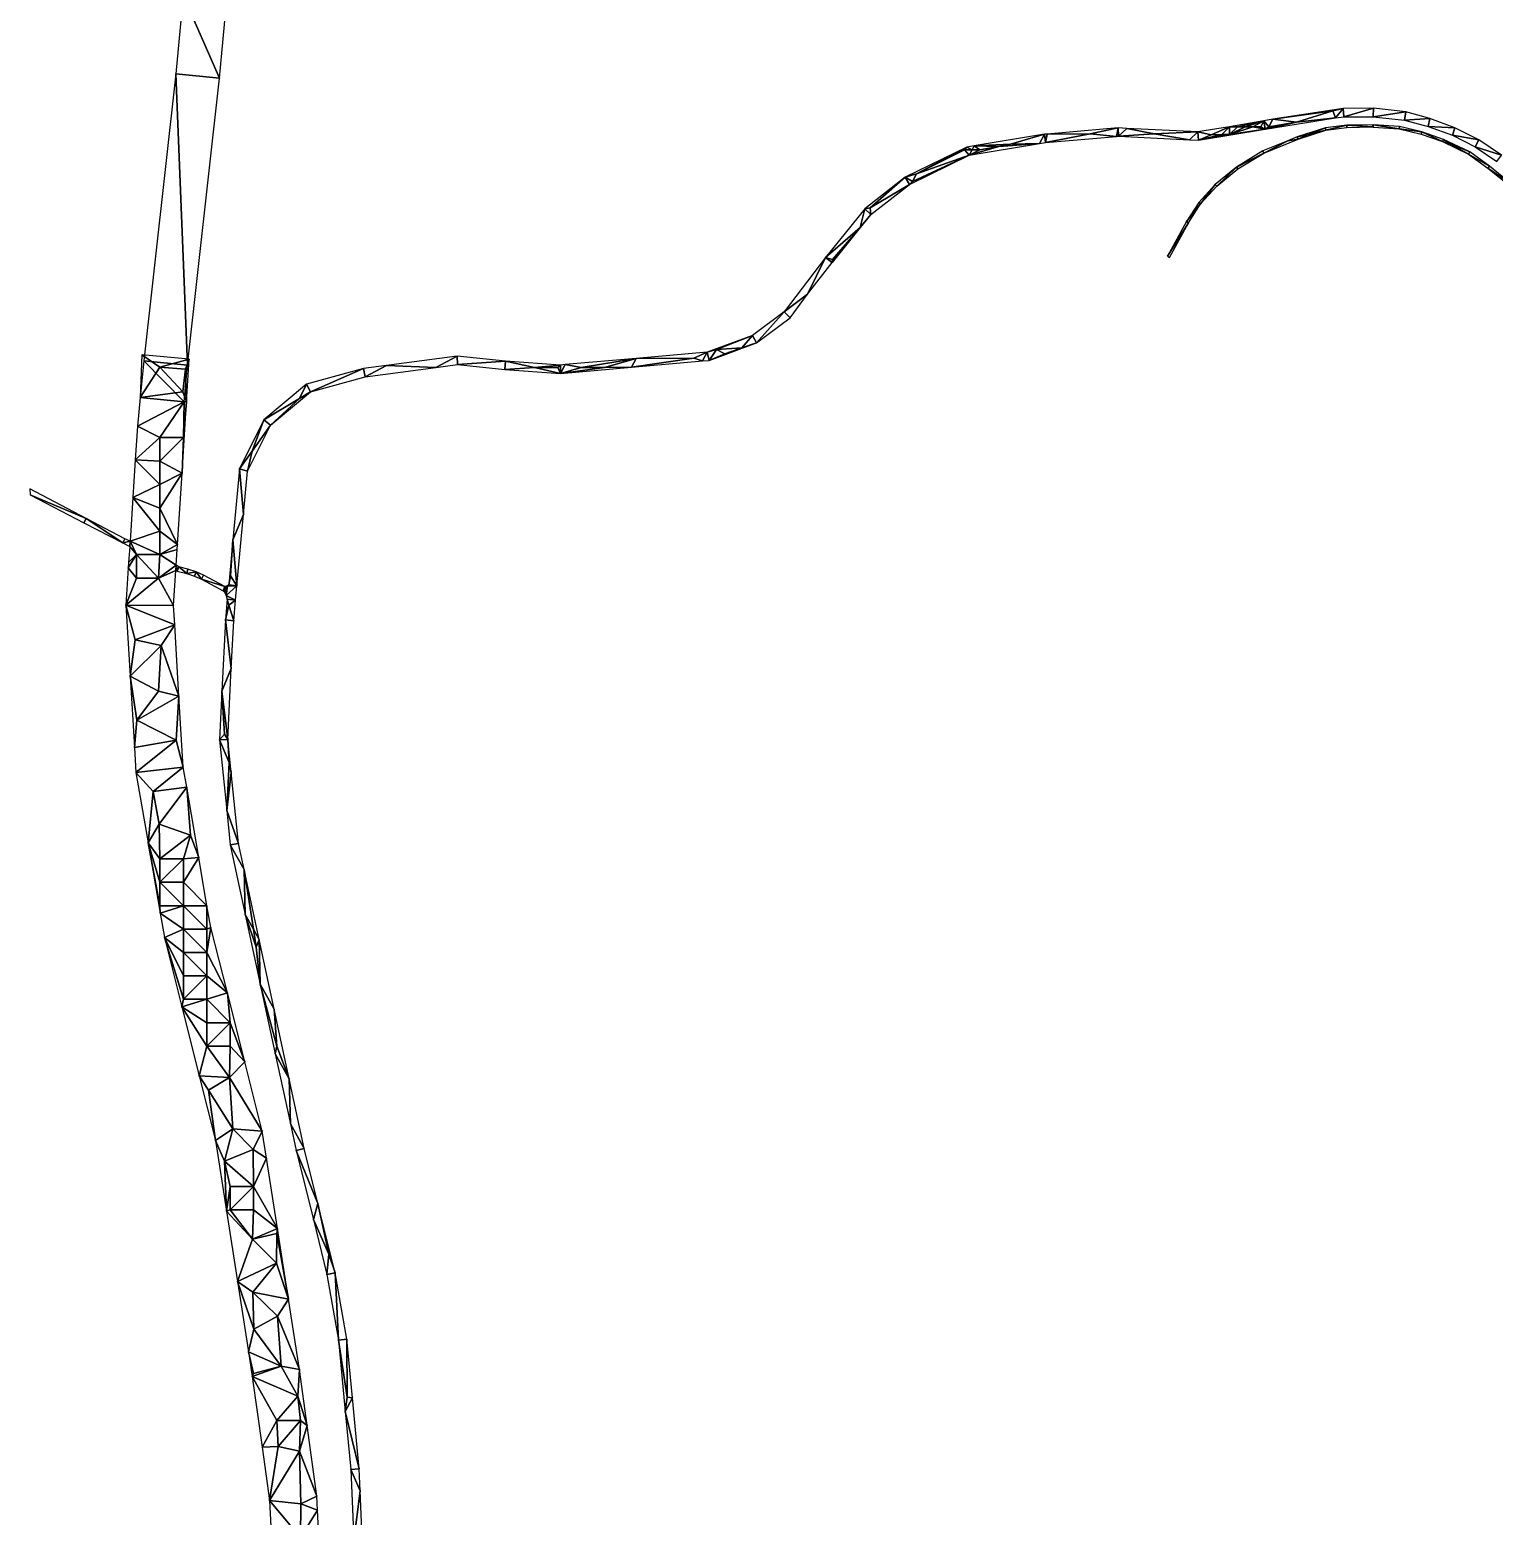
# Model space of a CAD drawing. Extents: x -30359 to 26190, y -30889 to 30041.
# Drawn here: x -10886 to -4727, y -3211 to 3042 of the extents above; entities that cross this region are included whole.
import ezdxf

# ---------------------------------------------------------------- set-up
doc = ezdxf.new("R2010")
doc.units = 0

msp = doc.modelspace()

# ---------------------------------------------------------------- linework, layer by layer
at = {"layer": 'mg_to_dxf', "color": 251}
for points in [[(-10240.99, 3187.64), (-10272.02, 2855.73), (-10087.89, 2838.24)], [(-10087.89, 2838.24), (-10056.9, 3169.88), (-10240.99, 3187.64)], [(-10272.02, 2855.73), (-10407.12, 1648.22), (-10223.02, 1630.67)], [(-10223.02, 1630.67), (-10087.89, 2838.24), (-10272.02, 2855.73)], [(-5405.38, 2700.84), (-5361.88, 2710.84), (-5658.25, 2664.84)], [(-5558.13, 2652.84), (-5405.38, 2700.84), (-5658.25, 2664.84)], [(-5405.38, 2700.84), (-5558.13, 2652.84), (-5394.13, 2670.84)], [(-5394.13, 2670.84), (-5361.88, 2710.84), (-5405.38, 2700.84)], [(-5359.75, 2675.84), (-5361.88, 2710.84), (-5394.13, 2670.84)], [(-5359.75, 2675.84), (-5234.75, 2711.84), (-5361.88, 2710.84)], [(-5359.75, 2675.84), (-5236.13, 2675.84), (-5234.75, 2711.84)], [(-5098.5, 2695.84), (-5234.75, 2711.84), (-5236.13, 2675.84)], [(-5103.63, 2660.84), (-5098.5, 2695.84), (-5236.13, 2675.84)], [(-4997.25, 2667.84), (-5098.5, 2695.84), (-5103.63, 2660.84)], [(-6308.38, 2628.84), (-6607.13, 2602.84), (-6425.63, 2603.84)], [(-6308.38, 2628.84), (-6425.63, 2603.84), (-6315.75, 2592.84)], [(-6315.75, 2592.84), (-6307.75, 2593.84), (-6308.38, 2628.84)], [(-6307.75, 2593.84), (-6272.63, 2626.84), (-6308.38, 2628.84)], [(-6157.13, 2603.84), (-6272.63, 2626.84), (-6307.75, 2593.84)], [(-6157.13, 2603.84), (-5973.13, 2611.84), (-6272.63, 2626.84)], [(-5839.75, 2633.84), (-5973.13, 2611.84), (-5917.13, 2598.84)], [(-5872.63, 2600.84), (-5839.75, 2633.84), (-5917.13, 2598.84)], [(-5839.75, 2600.84), (-5839.75, 2633.84), (-5872.63, 2600.84)], [(-5696, 2658.84), (-5839.75, 2633.84), (-5807, 2633.84)], [(-5839.75, 2600.84), (-5774.25, 2633.84), (-5807, 2633.84)], [(-5690.38, 2623.84), (-5741.38, 2633.84), (-5839.75, 2600.84)], [(-5741.38, 2633.84), (-5774.25, 2633.84), (-5839.75, 2600.84)], [(-5839.75, 2600.84), (-5807, 2633.84), (-5839.75, 2633.84)], [(-5696, 2658.84), (-5807, 2633.84), (-5774.25, 2633.84)], [(-5696, 2658.84), (-5774.25, 2633.84), (-5741.38, 2633.84)], [(-5696, 2658.84), (-5741.38, 2633.84), (-5708.63, 2633.84)], [(-5708.63, 2633.84), (-5741.38, 2633.84), (-5690.38, 2623.84)], [(-5696, 2658.84), (-5708.63, 2633.84), (-5690.38, 2623.84)], [(-5658.25, 2664.84), (-5696, 2658.84), (-5675.13, 2633.84)], [(-5696, 2658.84), (-5690.38, 2623.84), (-5675.13, 2633.84)], [(-5558.13, 2652.84), (-5690.38, 2623.84), (-5394.13, 2670.84)], [(-5558.13, 2652.84), (-5675.13, 2633.84), (-5690.38, 2623.84)], [(-5658.25, 2664.84), (-5675.13, 2633.84), (-5558.13, 2652.84)], [(-5437, 2628.84), (-5555.25, 2590.84), (-5512.63, 2599.84)], [(-5434.75, 2619.84), (-5437, 2628.84), (-5512.63, 2599.84)], [(-5347.13, 2640.84), (-5437, 2628.84), (-5434.75, 2619.84)], [(-5347.13, 2640.84), (-5434.75, 2619.84), (-5346.5, 2630.84)], [(-5235.38, 2641.84), (-5347.13, 2640.84), (-5239.25, 2632.84)], [(-5239.25, 2632.84), (-5347.13, 2640.84), (-5346.5, 2630.84)], [(-5235.38, 2641.84), (-5239.25, 2632.84), (-5235.63, 2631.84)], [(-5127, 2624.84), (-5235.38, 2641.84), (-5235.63, 2631.84)], [(-5125.5, 2634.84), (-5235.38, 2641.84), (-5127, 2624.84)], [(-5125.5, 2634.84), (-5127, 2624.84), (-5030.75, 2611.84)], [(-5004.38, 2634.84), (-4997.25, 2667.84), (-5103.63, 2660.84)], [(-4892.13, 2628.84), (-4997.25, 2667.84), (-5004.38, 2634.84)], [(-4902.75, 2597.84), (-4892.13, 2628.84), (-5004.38, 2634.84)], [(-4902.75, 2597.84), (-4791.38, 2577.84), (-4892.13, 2628.84)], [(-6618.88, 2601.84), (-6914.75, 2552.84), (-6761.13, 2560.84)], [(-6618.88, 2601.84), (-6761.13, 2560.84), (-6639, 2562.84)], [(-6614.5, 2566.84), (-6618.88, 2601.84), (-6639, 2562.84)], [(-6618.88, 2601.84), (-6614.5, 2566.84), (-6607.13, 2602.84)], [(-6425.63, 2603.84), (-6614.5, 2566.84), (-6315.75, 2592.84)], [(-6425.63, 2603.84), (-6607.13, 2602.84), (-6614.5, 2566.84)], [(-6008.25, 2578.84), (-6157.13, 2603.84), (-6307.75, 2593.84)], [(-6008.25, 2578.84), (-5973.13, 2611.84), (-6157.13, 2603.84)], [(-6008.25, 2578.84), (-5971, 2576.84), (-5973.13, 2611.84)], [(-5973.13, 2611.84), (-5971, 2576.84), (-5917.13, 2598.84)], [(-5839.75, 2600.84), (-5971, 2576.84), (-5690.38, 2623.84)], [(-5917.13, 2598.84), (-5971, 2576.84), (-5872.63, 2600.84)], [(-5872.63, 2600.84), (-5971, 2576.84), (-5839.75, 2600.84)], [(-5594.75, 2573.84), (-5700.38, 2531.84), (-5695.88, 2522.84)], [(-5551.88, 2581.84), (-5594.75, 2573.84), (-5695.88, 2522.84)], [(-5555.25, 2590.84), (-5594.75, 2573.84), (-5551.88, 2581.84)], [(-5512.63, 2599.84), (-5555.25, 2590.84), (-5551.88, 2581.84)], [(-5434.75, 2619.84), (-5512.63, 2599.84), (-5551.88, 2581.84)], [(-5127, 2624.84), (-5033.63, 2602.84), (-5030.75, 2611.84)], [(-5030.75, 2611.84), (-5033.63, 2602.84), (-4944, 2570.84)], [(-4940.13, 2579.84), (-5030.75, 2611.84), (-4944, 2570.84)], [(-4940.13, 2579.84), (-4944, 2570.84), (-4908.38, 2559.84)], [(-4908.38, 2559.84), (-4944, 2570.84), (-4835, 2518.84)], [(-4940.13, 2579.84), (-4908.38, 2559.84), (-4829.88, 2527.84)], [(-4902.75, 2597.84), (-4806.63, 2548.84), (-4791.38, 2577.84)], [(-4696, 2513.84), (-4791.38, 2577.84), (-4806.63, 2548.84)], [(-7157.13, 2435.84), (-6945.63, 2547.84), (-7204.88, 2420.84)], [(-7186.13, 2390.84), (-6934.88, 2513.84), (-7173.38, 2402.84)], [(-7173.38, 2402.84), (-6934.88, 2513.84), (-7157.13, 2435.84)], [(-7157.13, 2435.84), (-6955.25, 2535.84), (-6945.63, 2547.84)], [(-7157.13, 2435.84), (-6934.88, 2513.84), (-6955.25, 2535.84)], [(-6922.5, 2535.84), (-6945.63, 2547.84), (-6955.25, 2535.84)], [(-6955.25, 2535.84), (-6934.88, 2513.84), (-6922.5, 2535.84)], [(-6922.5, 2535.84), (-6914.75, 2552.84), (-6945.63, 2547.84)], [(-6639, 2562.84), (-6809.88, 2550.84), (-6934.88, 2513.84)], [(-6809.88, 2550.84), (-6889.63, 2535.84), (-6934.88, 2513.84)], [(-6889.63, 2535.84), (-6922.5, 2535.84), (-6934.88, 2513.84)], [(-6889.63, 2535.84), (-6914.75, 2552.84), (-6922.5, 2535.84)], [(-6761.13, 2560.84), (-6914.75, 2552.84), (-6809.88, 2550.84)], [(-6809.88, 2550.84), (-6914.75, 2552.84), (-6889.63, 2535.84)], [(-6761.13, 2560.84), (-6809.88, 2550.84), (-6639, 2562.84)], [(-5700.38, 2531.84), (-5810.63, 2463.84), (-5695.88, 2522.84)], [(-5804.88, 2455.84), (-5695.88, 2522.84), (-5810.63, 2463.84)], [(-4829.88, 2527.84), (-4908.38, 2559.84), (-4835, 2518.84)], [(-4829.88, 2527.84), (-4835, 2518.84), (-4747.25, 2467.84)], [(-4835, 2518.84), (-4753.38, 2459.84), (-4747.25, 2467.84)], [(-4806.63, 2548.84), (-4715.75, 2486.84), (-4696, 2513.84)], [(-5810.63, 2463.84), (-5900.13, 2390.84), (-5893.25, 2383.84)], [(-5804.88, 2455.84), (-5810.63, 2463.84), (-5893.25, 2383.84)], [(-4655.38, 2393.84), (-4747.25, 2467.84), (-4753.38, 2459.84)], [(-4753.38, 2459.84), (-4662, 2385.84), (-4655.38, 2393.84)], [(-7352.13, 2291.84), (-7204.88, 2420.84), (-7373.38, 2288.84)], [(-7204.88, 2420.84), (-7352.13, 2291.84), (-7186.13, 2390.84)], [(-7348.63, 2263.84), (-7186.13, 2390.84), (-7352.13, 2291.84)], [(-7173.38, 2402.84), (-7157.13, 2435.84), (-7204.88, 2420.84)], [(-7186.13, 2390.84), (-7173.38, 2402.84), (-7204.88, 2420.84)], [(-5900.13, 2390.84), (-5969.88, 2314.84), (-5961.88, 2308.84)], [(-5900.13, 2390.84), (-5961.88, 2308.84), (-5893.25, 2383.84)], [(-5969.88, 2314.84), (-6021.38, 2234.84), (-5961.88, 2308.84)], [(-7394, 2209.84), (-7373.38, 2288.84), (-7539, 2083.84)], [(-7511.5, 2062.84), (-7348.63, 2263.84), (-7394, 2209.84)], [(-7394, 2209.84), (-7348.63, 2263.84), (-7373.38, 2288.84)], [(-7348.63, 2263.84), (-7352.13, 2291.84), (-7373.38, 2288.84)], [(-6012.75, 2229.84), (-5961.88, 2308.84), (-6021.38, 2234.84)], [(-7509.75, 2074.84), (-7394, 2209.84), (-7539, 2083.84)], [(-7511.5, 2062.84), (-7394, 2209.84), (-7509.75, 2074.84)], [(-6012.75, 2229.84), (-6021.38, 2234.84), (-6100.75, 2088.84)], [(-6100.75, 2088.84), (-6092, 2083.84), (-6012.75, 2229.84)], [(-7539, 2083.84), (-7713, 1854.84), (-7614.5, 1929.84)], [(-7614.5, 1929.84), (-7511.5, 2062.84), (-7539, 2083.84)], [(-7511.5, 2062.84), (-7509.75, 2074.84), (-7539, 2083.84)], [(-7688.13, 1829.84), (-7614.5, 1929.84), (-7713, 1854.84)], [(-7846.88, 1755.84), (-7830, 1724.84), (-7713, 1854.84)], [(-7688.13, 1829.84), (-7713, 1854.84), (-7830, 1724.84)], [(-8037.13, 1684.84), (-7997.88, 1696.84), (-7846.88, 1755.84)], [(-7997.88, 1696.84), (-7891.63, 1703.84), (-7846.88, 1755.84)], [(-7891.63, 1703.84), (-7830, 1724.84), (-7846.88, 1755.84)], [(-8037.13, 1684.84), (-8029.38, 1650.84), (-7997.88, 1696.84)], [(-8029.38, 1650.84), (-7830, 1724.84), (-7891.63, 1703.84)], [(-8029.38, 1650.84), (-7891.63, 1703.84), (-7962.25, 1678.84)], [(-8029.38, 1650.84), (-7962.25, 1678.84), (-7997.88, 1696.84)], [(-7962.25, 1678.84), (-7891.63, 1703.84), (-7997.88, 1696.84)], [(-10339.11, 1622.17), (-10414.93, 1673.72), (-10421.49, 1494.71)], [(-10407.12, 1648.22), (-10421.49, 1494.71), (-10237.4, 1477)], [(-10215.71, 1656.01), (-10414.93, 1673.72), (-10339.11, 1622.17)], [(-10237.4, 1477), (-10223.02, 1630.67), (-10407.12, 1648.22)], [(-10231.77, 1613.48), (-10215.71, 1656.01), (-10339.11, 1622.17)], [(-10215.71, 1656.01), (-10231.77, 1613.48), (-10226.58, 1475.96)], [(-9385.38, 1629.84), (-9483.13, 1616.84), (-9476.25, 1581.84)], [(-9178.88, 1620.84), (-9385.38, 1629.84), (-9476.25, 1581.84)], [(-9385.38, 1629.84), (-9178.88, 1620.84), (-9088, 1667.84)], [(-9178.88, 1620.84), (-9087.63, 1632.84), (-9088, 1667.84)], [(-8885.63, 1646.84), (-9088, 1667.84), (-9087.63, 1632.84)], [(-8888.63, 1611.84), (-8885.63, 1646.84), (-9087.63, 1632.84)], [(-8885.63, 1646.84), (-8888.63, 1611.84), (-8763.63, 1620.84)], [(-8763.63, 1620.84), (-8654.13, 1630.84), (-8885.63, 1646.84)], [(-8665.5, 1620.84), (-8654.13, 1630.84), (-8763.63, 1620.84)], [(-8653.75, 1595.84), (-8654.13, 1630.84), (-8665.5, 1620.84)], [(-8653.75, 1595.84), (-8634.63, 1632.84), (-8654.13, 1630.84)], [(-8653.75, 1595.84), (-8567.13, 1620.84), (-8634.63, 1632.84)], [(-8335.88, 1658.84), (-8634.63, 1632.84), (-8567.13, 1620.84)], [(-8567.13, 1620.84), (-8468.63, 1620.84), (-8335.88, 1658.84)], [(-8468.63, 1620.84), (-8355, 1621.84), (-8335.88, 1658.84)], [(-8355, 1621.84), (-8093, 1659.84), (-8335.88, 1658.84)], [(-8355, 1621.84), (-8056.25, 1648.84), (-8093, 1659.84)], [(-8093, 1659.84), (-8037.13, 1684.84), (-8335.88, 1658.84)], [(-8056.25, 1648.84), (-8037.13, 1684.84), (-8093, 1659.84)], [(-8056.25, 1648.84), (-8029.38, 1650.84), (-8037.13, 1684.84)], [(-10339.11, 1622.17), (-10421.49, 1494.71), (-10242.11, 1518.67)], [(-10242.11, 1518.67), (-10231.77, 1613.48), (-10339.11, 1622.17)], [(-10226.58, 1475.96), (-10231.77, 1613.48), (-10242.11, 1518.67)], [(-9483.13, 1616.84), (-9722.38, 1550.84), (-9705.75, 1518.84)], [(-9476.25, 1581.84), (-9483.13, 1616.84), (-9705.75, 1518.84)], [(-8653.75, 1595.84), (-8763.63, 1620.84), (-8888.63, 1611.84)], [(-8653.75, 1595.84), (-8665.5, 1620.84), (-8763.63, 1620.84)], [(-8653.75, 1595.84), (-8355, 1621.84), (-8468.63, 1620.84)], [(-8653.75, 1595.84), (-8468.63, 1620.84), (-8567.13, 1620.84)], [(-10242.11, 1518.67), (-10421.49, 1494.71), (-10226.58, 1475.96)], [(-9751.38, 1489.84), (-9722.38, 1550.84), (-9901.25, 1400.84)], [(-9873.25, 1378.84), (-9705.75, 1518.84), (-9751.38, 1489.84)], [(-9751.38, 1489.84), (-9705.75, 1518.84), (-9722.38, 1550.84)], [(-10433.63, 1373.84), (-10237.4, 1477), (-10421.49, 1494.71)], [(-10338.75, 1325.84), (-10237.4, 1477), (-10433.63, 1373.84)], [(-10240.38, 1325.84), (-10237.4, 1477), (-10338.75, 1325.84)], [(-10245.88, 1175.84), (-10226.58, 1475.96), (-10240.38, 1325.84)], [(-10240.38, 1325.84), (-10226.58, 1475.96), (-10237.4, 1477)], [(-9873.25, 1378.84), (-9751.38, 1489.84), (-9901.25, 1400.84)], [(-9950.25, 1268.84), (-9901.25, 1400.84), (-10004.25, 1194.84)], [(-9970, 1184.84), (-9873.25, 1378.84), (-9950.25, 1268.84)], [(-9950.25, 1268.84), (-9873.25, 1378.84), (-9901.25, 1400.84)], [(-10433.63, 1373.84), (-10442.67, 1232.88), (-10338.75, 1325.84)], [(-10338.75, 1226.84), (-10338.75, 1325.84), (-10442.67, 1232.88)], [(-10240.38, 1325.84), (-10338.75, 1325.84), (-10338.75, 1226.84)], [(-10240.38, 1325.84), (-10338.75, 1226.84), (-10245.88, 1175.84)], [(-9970, 1184.84), (-9950.25, 1268.84), (-10004.25, 1194.84)], [(-10442.67, 1232.88), (-10452.88, 1073.84), (-10338.75, 1128.84)], [(-10338.75, 1226.84), (-10442.67, 1232.88), (-10338.75, 1128.84)], [(-10338.75, 1226.84), (-10338.75, 1128.84), (-10245.88, 1175.84)], [(-10004.25, 1194.84), (-10032.13, 895.84), (-9987.13, 1001.84)], [(-9987.13, 1001.84), (-9970, 1184.84), (-10004.25, 1194.84)], [(-10338.75, 1029.84), (-10338.75, 1128.84), (-10452.88, 1073.84)], [(-10338.75, 1128.84), (-10338.75, 1029.84), (-10245.88, 1175.84)], [(-10338.75, 1029.84), (-10265.13, 876.84), (-10245.88, 1175.84)], [(-10649.5, 985.84), (-10886.5, 1109.84), (-10884, 1085.84)], [(-10658.75, 967.84), (-10649.5, 985.84), (-10884, 1085.84)], [(-10464.75, 889.84), (-10338.75, 931.84), (-10452.88, 1073.84)], [(-10452.88, 1073.84), (-10338.75, 931.84), (-10338.75, 1029.84)], [(-10338.75, 1029.84), (-10338.75, 931.84), (-10265.13, 876.84)], [(-9987.13, 1001.84), (-10032.13, 895.84), (-10015, 702.84)], [(-10495.13, 882.84), (-10649.5, 985.84), (-10658.75, 967.84)], [(-10495.13, 882.84), (-10485.88, 899.84), (-10649.5, 985.84)], [(-10485.88, 899.84), (-10495.13, 882.84), (-10464.75, 889.84)], [(-10464.75, 889.84), (-10495.13, 882.84), (-10466.13, 867.84)], [(-10464.75, 889.84), (-10466.13, 867.84), (-10437.13, 833.84)], [(-10464.75, 889.84), (-10338.75, 833.84), (-10338.75, 931.84)], [(-10464.75, 889.84), (-10437.13, 833.84), (-10338.75, 833.84)], [(-10338.75, 931.84), (-10338.75, 833.84), (-10265.13, 876.84)], [(-10265.13, 876.84), (-10338.75, 833.84), (-10266.5, 855.84)], [(-10041.75, 744.84), (-10032.13, 895.84), (-10049.75, 706.84)], [(-10015, 702.84), (-10032.13, 895.84), (-10041.75, 744.84)], [(-10437.13, 833.84), (-10470.38, 800.84), (-10471.88, 778.84)], [(-10437.13, 734.84), (-10437.13, 833.84), (-10471.88, 778.84)], [(-10466.13, 867.84), (-10470.38, 800.84), (-10437.13, 833.84)], [(-10437.13, 833.84), (-10344.38, 734.84), (-10338.75, 833.84)], [(-10437.13, 734.84), (-10344.38, 734.84), (-10437.13, 833.84)], [(-10270.75, 788.84), (-10338.75, 833.84), (-10344.38, 734.84)], [(-10338.75, 833.84), (-10270.75, 788.84), (-10266.5, 855.84)], [(-10482, 620.84), (-10437.13, 734.84), (-10471.88, 778.84)], [(-10344.38, 734.84), (-10272.13, 766.84), (-10270.75, 788.84)], [(-10281.63, 619.84), (-10272.13, 766.84), (-10344.38, 734.84)], [(-10259.13, 782.84), (-10270.75, 788.84), (-10272.13, 766.84)], [(-10266.25, 763.84), (-10259.13, 782.84), (-10272.13, 766.84)], [(-10266.25, 763.84), (-10226.13, 753.84), (-10259.13, 782.84)], [(-10226.13, 753.84), (-10220.88, 772.84), (-10259.13, 782.84)], [(-10226.13, 753.84), (-10186.38, 760.84), (-10220.88, 772.84)], [(-10193.75, 742.84), (-10186.38, 760.84), (-10226.13, 753.84)], [(-10193.75, 742.84), (-10163.88, 729.84), (-10186.38, 760.84)], [(-10163.88, 729.84), (-10155.25, 747.84), (-10186.38, 760.84)], [(-10482, 620.84), (-10344.38, 734.84), (-10437.13, 734.84)], [(-10482, 620.84), (-10281.63, 619.84), (-10344.38, 734.84)], [(-10163.88, 729.84), (-10066.5, 699.84), (-10155.25, 747.84)], [(-10073.13, 680.84), (-10066.5, 699.84), (-10163.88, 729.84)], [(-10066.5, 699.84), (-10073.13, 680.84), (-10060.5, 700.84)], [(-10066, 673.84), (-10060.5, 700.84), (-10073.13, 680.84)], [(-10060.5, 700.84), (-10066, 673.84), (-10054.38, 702.84)], [(-10066, 673.84), (-10059.88, 661.84), (-10054.38, 702.84)], [(-10059.88, 661.84), (-10020.5, 642.84), (-10015, 702.84)], [(-10054.38, 702.84), (-10059.88, 661.84), (-10015, 702.84)], [(-10054.38, 702.84), (-10015, 702.84), (-10049.75, 706.84)], [(-10015, 702.84), (-10041.75, 744.84), (-10049.75, 706.84)], [(-10063.5, 558.84), (-10049.25, 620.84), (-10055.38, 646.84)], [(-10055.38, 646.84), (-10020.5, 642.84), (-10059.88, 661.84)], [(-10049.25, 620.84), (-10020.5, 642.84), (-10055.38, 646.84)], [(-10020.5, 642.84), (-10049.25, 620.84), (-10028.63, 555.84)], [(-10464.13, 321.84), (-10443.38, 474.84), (-10482, 620.84)], [(-10276.75, 538.84), (-10281.63, 619.84), (-10482, 620.84)], [(-10443.38, 474.84), (-10276.75, 538.84), (-10482, 620.84)], [(-10063.5, 558.84), (-10028.63, 555.84), (-10049.25, 620.84)], [(-10443.38, 474.84), (-10333.63, 451.84), (-10276.75, 538.84)], [(-10333.63, 451.84), (-10258.75, 238.84), (-10276.75, 538.84)], [(-10063.5, 558.84), (-10078.63, 258.84), (-10038.75, 354.84)], [(-10038.75, 354.84), (-10028.63, 555.84), (-10063.5, 558.84)], [(-10443.38, 474.84), (-10464.13, 321.84), (-10333.63, 451.84)], [(-10464.13, 321.84), (-10345.13, 259.84), (-10333.63, 451.84)], [(-10333.63, 451.84), (-10345.13, 259.84), (-10258.75, 238.84)], [(-10436.13, 137.84), (-10345.13, 259.84), (-10464.13, 321.84)], [(-10446.13, 21.84), (-10436.13, 137.84), (-10464.13, 321.84)], [(-10078.63, 258.84), (-10053.75, 55.84), (-10038.75, 354.84)], [(-10436.13, 137.84), (-10258.75, 238.84), (-10345.13, 259.84)], [(-10088.88, 54.84), (-10067.25, 78.84), (-10078.63, 258.84)], [(-10067.25, 78.84), (-10053.75, 55.84), (-10078.63, 258.84)], [(-10270.75, 52.84), (-10258.75, 238.84), (-10436.13, 137.84)], [(-10240.88, -60.16), (-10258.75, 238.84), (-10270.75, 52.84)], [(-10446.13, 21.84), (-10270.75, 52.84), (-10436.13, 137.84)], [(-10088.88, 54.84), (-10053.75, 55.84), (-10067.25, 78.84)], [(-10446.13, 21.84), (-10439.88, -83.16), (-10270.75, 52.84)], [(-10240.88, -60.16), (-10270.75, 52.84), (-10439.88, -83.16)], [(-10088.88, 54.84), (-10047.75, -40.16), (-10053.75, 55.84)], [(-10088.88, 54.84), (-10058.13, -243.16), (-10047.75, -40.16)], [(-10047.75, -40.16), (-10039.38, -83.16), (-10053.75, 55.84)], [(-10367.5, -162.16), (-10240.88, -60.16), (-10439.88, -83.16)], [(-10226.38, -144.16), (-10240.88, -60.16), (-10367.5, -162.16)], [(-10047.75, -40.16), (-10058.13, -243.16), (-10039.38, -83.16)], [(-10367.5, -162.16), (-10439.88, -83.16), (-10388.88, -379.16)], [(-10008.63, -381.16), (-10039.38, -83.16), (-10058.13, -243.16)], [(-10342.25, -300.16), (-10367.5, -162.16), (-10388.88, -379.16)], [(-10226.38, -144.16), (-10367.5, -162.16), (-10342.25, -300.16)], [(-10342.25, -300.16), (-10209.63, -346.16), (-10226.38, -144.16)], [(-10209.63, -346.16), (-10175.25, -440.16), (-10226.38, -144.16)], [(-10043.25, -387.16), (-10008.63, -381.16), (-10058.13, -243.16)], [(-10338.75, -446.16), (-10342.25, -300.16), (-10388.88, -379.16)], [(-10342.25, -300.16), (-10338.75, -446.16), (-10209.63, -346.16)], [(-10338.75, -446.16), (-10240.38, -446.16), (-10209.63, -346.16)], [(-10240.38, -446.16), (-10175.25, -440.16), (-10209.63, -346.16)], [(-10338.75, -544.16), (-10338.75, -446.16), (-10388.88, -379.16)], [(-10338.75, -643.16), (-10338.75, -544.16), (-10388.88, -379.16)], [(-10337.75, -674.16), (-10338.75, -643.16), (-10388.88, -379.16)], [(-10043.25, -387.16), (-9984.88, -491.16), (-10008.63, -381.16)], [(-10043.25, -387.16), (-9980, -680.16), (-9984.88, -491.16)], [(-10338.75, -544.16), (-10240.38, -446.16), (-10338.75, -446.16)], [(-10338.75, -544.16), (-10240.38, -544.16), (-10240.38, -446.16)], [(-10141.88, -643.16), (-10175.25, -440.16), (-10240.38, -544.16)], [(-10240.38, -544.16), (-10175.25, -440.16), (-10240.38, -446.16)], [(-9921.63, -785.16), (-9984.88, -491.16), (-9945, -741.16)], [(-9945, -741.16), (-9984.88, -491.16), (-9980, -680.16)], [(-10338.75, -544.16), (-10240.38, -643.16), (-10240.38, -544.16)], [(-10338.75, -643.16), (-10240.38, -643.16), (-10338.75, -544.16)], [(-10240.38, -643.16), (-10141.88, -643.16), (-10240.38, -544.16)], [(-10337.75, -674.16), (-10240.38, -643.16), (-10338.75, -643.16)], [(-10337.75, -674.16), (-10240.38, -741.16), (-10240.38, -643.16)], [(-10337.75, -674.16), (-10320, -777.16), (-10240.38, -741.16)], [(-10141.88, -643.16), (-10240.38, -643.16), (-10141.88, -741.16)], [(-10240.38, -741.16), (-10141.88, -741.16), (-10240.38, -643.16)], [(-10141.88, -741.16), (-10124.25, -735.16), (-10141.88, -643.16)], [(-9945, -741.16), (-9980, -680.16), (-9933.75, -817.16)], [(-9916.75, -973.16), (-9933.75, -817.16), (-9980, -680.16)], [(-10320, -777.16), (-10240.38, -840.16), (-10240.38, -741.16)], [(-10141.88, -840.16), (-10141.88, -741.16), (-10240.38, -741.16)], [(-10240.38, -840.16), (-10141.88, -840.16), (-10240.38, -741.16)], [(-10141.88, -840.16), (-10124.25, -735.16), (-10141.88, -741.16)], [(-10055.25, -1009.16), (-10124.25, -735.16), (-10141.88, -840.16)], [(-9945, -741.16), (-9933.75, -817.16), (-9921.63, -785.16)], [(-10240.38, -938.16), (-10240.38, -840.16), (-10320, -777.16)], [(-10246.88, -1068.16), (-10240.38, -1036.16), (-10320, -777.16)], [(-10240.38, -1036.16), (-10240.38, -938.16), (-10320, -777.16)], [(-9933.75, -817.16), (-9916.75, -973.16), (-9921.63, -785.16)], [(-9916.75, -973.16), (-9858.38, -1078.16), (-9921.63, -785.16)], [(-10141.88, -938.16), (-10240.38, -840.16), (-10240.38, -938.16)], [(-10141.88, -938.16), (-10141.88, -840.16), (-10240.38, -840.16)], [(-10141.88, -938.16), (-10055.25, -1009.16), (-10141.88, -840.16)], [(-10141.88, -938.16), (-10240.38, -938.16), (-10240.38, -1036.16)], [(-10141.88, -1036.16), (-10141.88, -938.16), (-10240.38, -1036.16)], [(-10055.25, -1009.16), (-10141.88, -938.16), (-10141.88, -1036.16)], [(-9858.38, -1078.16), (-9916.75, -973.16), (-9846.63, -1233.16)], [(-9916.75, -973.16), (-9853.5, -1266.16), (-9846.63, -1233.16)], [(-10141.88, -1036.16), (-10240.38, -1036.16), (-10246.88, -1068.16)], [(-10141.88, -1036.16), (-10246.88, -1068.16), (-10141.88, -1135.16)], [(-10055.25, -1009.16), (-10141.88, -1036.16), (-10043.5, -1135.16)], [(-10043.5, -1135.16), (-10141.88, -1036.16), (-10141.88, -1135.16)], [(-10055.25, -1009.16), (-10043.5, -1135.16), (-9982, -1300.16)], [(-10141.88, -1135.16), (-10246.88, -1068.16), (-10141.88, -1233.16)], [(-10141.88, -1233.16), (-10246.88, -1068.16), (-10173.63, -1359.16)], [(-9858.38, -1078.16), (-9846.63, -1233.16), (-9795.25, -1371.16)], [(-10141.88, -1233.16), (-10043.5, -1233.16), (-10043.5, -1135.16)], [(-10043.5, -1135.16), (-10141.88, -1135.16), (-10141.88, -1233.16)], [(-10043.5, -1233.16), (-9982, -1300.16), (-10043.5, -1135.16)], [(-10141.88, -1233.16), (-10173.63, -1359.16), (-10046.38, -1366.16)], [(-10046.38, -1366.16), (-10043.5, -1233.16), (-10141.88, -1233.16)], [(-9982, -1300.16), (-10043.5, -1233.16), (-10046.38, -1366.16)], [(-9846.63, -1233.16), (-9853.5, -1266.16), (-9795.25, -1371.16)], [(-9982, -1300.16), (-10046.38, -1366.16), (-9908.88, -1591.16)], [(-9853.5, -1266.16), (-9790.25, -1560.16), (-9795.25, -1371.16)], [(-10046.38, -1366.16), (-10173.63, -1359.16), (-10134.38, -1419.16)], [(-10134.38, -1419.16), (-10173.63, -1359.16), (-10105.13, -1631.16)], [(-10046.38, -1366.16), (-10134.38, -1419.16), (-10031.88, -1581.16)], [(-9908.88, -1591.16), (-10046.38, -1366.16), (-10031.88, -1581.16)], [(-9732, -1664.16), (-9795.25, -1371.16), (-9790.25, -1560.16)], [(-10134.38, -1419.16), (-10105.13, -1631.16), (-10031.88, -1581.16)], [(-9790.25, -1560.16), (-9766, -1672.16), (-9732, -1664.16)], [(-10031.88, -1581.16), (-10105.13, -1631.16), (-10067.88, -1717.16)], [(-10031.88, -1581.16), (-10067.88, -1717.16), (-9946.63, -1668.16)], [(-10031.88, -1581.16), (-9946.63, -1668.16), (-9908.88, -1591.16)], [(-9908.88, -1591.16), (-9946.63, -1668.16), (-9891.13, -1705.16)], [(-10105.13, -1631.16), (-10058.88, -1927.16), (-10067.88, -1717.16)], [(-9946.63, -1668.16), (-10067.88, -1717.16), (-9945, -1824.16)], [(-9945, -1824.16), (-9891.13, -1705.16), (-9946.63, -1668.16)], [(-9766, -1672.16), (-9674.38, -1896.16), (-9732, -1664.16)], [(-9766, -1672.16), (-9693.63, -1963.16), (-9674.38, -1896.16)], [(-10067.88, -1717.16), (-10058.88, -1927.16), (-10043.5, -1824.16)], [(-10067.88, -1717.16), (-10043.5, -1824.16), (-9945, -1824.16)], [(-9844.88, -2001.16), (-9891.13, -1705.16), (-9945, -1824.16)], [(-10043.5, -1824.16), (-10058.88, -1927.16), (-10043.5, -1922.16)], [(-9945, -1824.16), (-10043.5, -1922.16), (-9945, -1922.16)], [(-10043.5, -1922.16), (-9945, -1824.16), (-10043.5, -1824.16)], [(-9945, -1824.16), (-9945, -1922.16), (-9844.88, -2001.16)], [(-9949.38, -2045.16), (-10043.5, -1922.16), (-10058.88, -1927.16)], [(-9949.38, -2045.16), (-10058.88, -1927.16), (-10012.63, -2224.16)], [(-9945, -1922.16), (-10043.5, -1922.16), (-9949.38, -2045.16)], [(-9844.88, -2001.16), (-9945, -1922.16), (-9949.38, -2045.16)], [(-9693.63, -1963.16), (-9628.25, -2109.16), (-9674.38, -1896.16)], [(-9628.25, -2109.16), (-9601.99, -2187.16), (-9674.38, -1896.16)], [(-9693.63, -1963.16), (-9636.25, -2194.16), (-9628.25, -2109.16)], [(-9848, -2147.16), (-9949.38, -2045.16), (-10012.63, -2224.16)], [(-9846.63, -2021.16), (-9844.88, -2001.16), (-9949.38, -2045.16)], [(-9846.63, -2021.16), (-9949.38, -2045.16), (-9848, -2147.16)], [(-9846.63, -2021.16), (-9848, -2147.16), (-9798.75, -2298.16)], [(-9844.88, -2001.16), (-9846.63, -2021.16), (-9798.75, -2298.16)], [(-9601.99, -2187.16), (-9628.25, -2109.16), (-9636.25, -2194.16)], [(-9848, -2147.16), (-10012.63, -2224.16), (-9948.38, -2269.16)], [(-9798.75, -2298.16), (-9848, -2147.16), (-9948.38, -2269.16)], [(-9636.25, -2194.16), (-9587.49, -2471.16), (-9601.99, -2187.16)], [(-9601.99, -2187.16), (-9587.49, -2471.16), (-9552.73, -2466.17)], [(-9944.38, -2424.16), (-9948.38, -2269.16), (-10012.63, -2224.16)], [(-9944.38, -2424.16), (-10012.63, -2224.16), (-9966.5, -2520.16)], [(-9798.75, -2298.16), (-9948.38, -2269.16), (-9843.75, -2370.16)], [(-9843.75, -2370.16), (-9948.38, -2269.16), (-9944.38, -2424.16)], [(-9798.75, -2298.16), (-9843.75, -2370.16), (-9752.5, -2594.16)], [(-9843.75, -2370.16), (-9944.38, -2424.16), (-9828.88, -2579.16)], [(-9752.5, -2594.16), (-9843.75, -2370.16), (-9828.88, -2579.16)], [(-9828.88, -2579.16), (-9944.38, -2424.16), (-9966.5, -2520.16)], [(-9552.73, -2466.17), (-9587.49, -2471.16), (-9551.37, -2710.16)], [(-9587.49, -2471.16), (-9559.24, -2770.17), (-9551.37, -2710.16)], [(-9552.73, -2466.17), (-9551.37, -2710.16), (-9529.24, -2713.17)], [(-9966.5, -2520.16), (-9945, -2611.16), (-9828.88, -2579.16)], [(-9966.5, -2520.16), (-9950.38, -2623.16), (-9945, -2611.16)], [(-9828.88, -2579.16), (-9945, -2611.16), (-9950.38, -2623.16)], [(-9828.88, -2579.16), (-9950.38, -2623.16), (-9758.88, -2706.16)], [(-9950.38, -2623.16), (-9909.13, -2920.16), (-9846.63, -2808.16)], [(-9758.88, -2706.16), (-9950.38, -2623.16), (-9846.63, -2808.16)], [(-9752.5, -2594.16), (-9828.88, -2579.16), (-9758.88, -2706.16)], [(-9752.5, -2594.16), (-9758.88, -2706.16), (-9719.88, -2829.16)], [(-9758.88, -2706.16), (-9846.63, -2808.16), (-9748.25, -2808.16)], [(-9758.88, -2706.16), (-9748.25, -2808.16), (-9719.88, -2829.16)], [(-9551.37, -2710.16), (-9559.24, -2770.17), (-9529.24, -2713.17)], [(-9529.24, -2713.17), (-9559.24, -2770.17), (-9500.93, -3012.18)], [(-9841.5, -2917.16), (-9846.63, -2808.16), (-9909.13, -2920.16)], [(-9748.25, -2808.16), (-9846.63, -2808.16), (-9841.5, -2917.16)], [(-9748.25, -2808.16), (-9841.5, -2917.16), (-9751.75, -2937.16)], [(-9748.25, -2808.16), (-9751.75, -2937.16), (-9719.88, -2829.16)], [(-9535.98, -3014.17), (-9500.93, -3012.18), (-9559.24, -2770.17)], [(-9751.75, -2937.16), (-9678.63, -3126.16), (-9719.88, -2829.16)], [(-9909.13, -2920.16), (-9877.88, -3145.16), (-9841.5, -2917.16)], [(-9841.5, -2917.16), (-9877.88, -3145.16), (-9751.75, -2937.16)], [(-9746.25, -3159.16), (-9751.75, -2937.16), (-9877.88, -3145.16)], [(-9751.75, -2937.16), (-9746.25, -3159.16), (-9678.63, -3126.16)], [(-9496.94, -3104.17), (-9500.93, -3012.18), (-9535.98, -3014.17)], [(-9535.98, -3014.17), (-9522.75, -3314.16), (-9496.94, -3104.17)], [(-9746.25, -3159.16), (-9675.63, -3185.16), (-9678.63, -3126.16)], [(-9483.63, -3403.16), (-9496.94, -3104.17), (-9522.75, -3314.16)], [(-9877.88, -3145.16), (-9862.88, -3445.16), (-9748.25, -3300.16)], [(-9748.25, -3300.16), (-9746.25, -3159.16), (-9877.88, -3145.16)], [(-9746.25, -3159.16), (-9748.25, -3300.16), (-9675.63, -3185.16)], [(-9748.25, -3300.16), (-9660.63, -3485.16), (-9675.63, -3185.16)]]:
    msp.add_3dface(points, dxfattribs=at)

doc.saveas('drawing.dxf')
